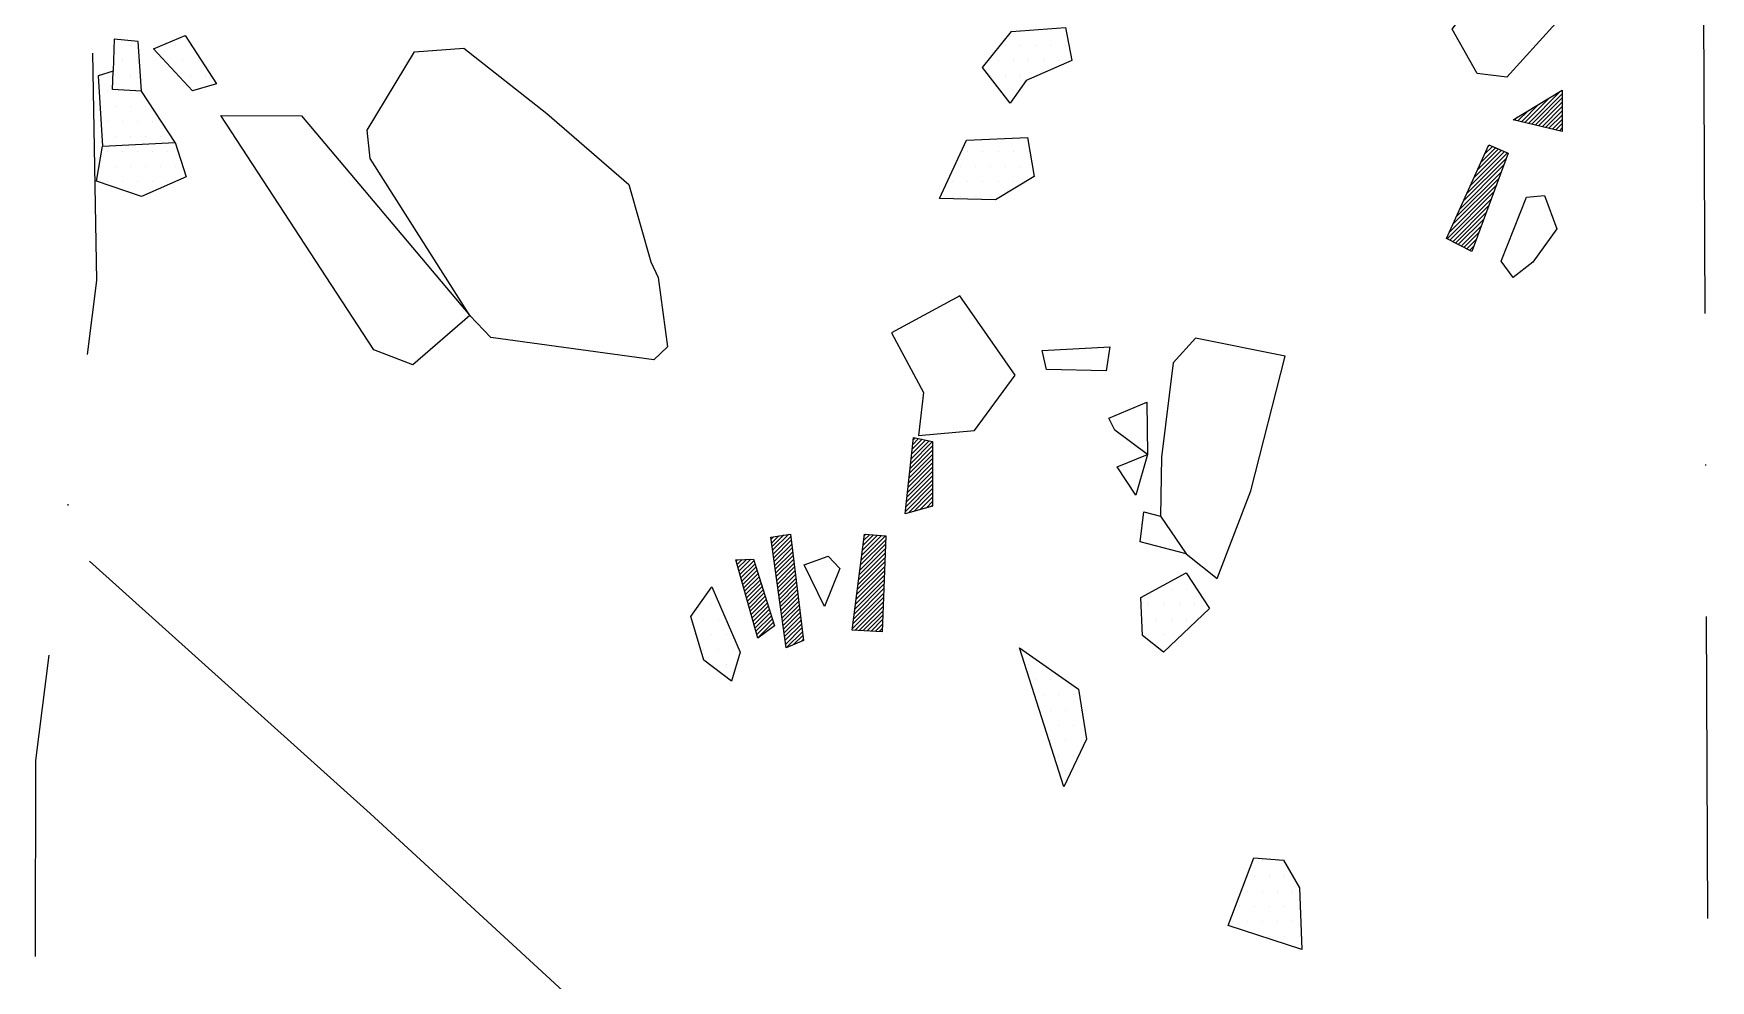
# Model space of a CAD drawing. Header units: metres. Extents: x -385 to -247, y -1886 to -1539.
# Drawn here: x -385.5 to -246.6, y -1767.4 to -1689 of the extents above; entities that cross this region are included whole.
import ezdxf

# ---------------------------------------------------------------- set-up
doc = ezdxf.new("R2010")
doc.units = ezdxf.units.M
doc.header["$LTSCALE"] = 25
doc.header["$MEASUREMENT"] = 0
doc.linetypes.add('STRICHPUNKTX2', pattern=[2, 1, -0.5, 0, -0.5])
doc.layers.get('0').update_dxf_attribs({"linetype": 'CONTINUOUS'})
for name, color, linetype in [('BEFUND', 1, 'CONTINUOUS'), ('GRABUNGSGRENZE', 3, 'STRICHPUNKTX2'), ('KNOCHEN', 2, 'CONTINUOUS'), ('KNOCHENSCHRAFF', 2, 'CONTINUOUS'), ('STEINE', 4, 'CONTINUOUS'), ('STEINESCHRAFF', 4, 'CONTINUOUS')]:
    doc.layers.add(name, color=color, linetype=linetype)

# ---------------------------------------------------------------- blocks, each defined once
blk = doc.blocks.new('*X3')
at = {"color": 0}
for p, q in [((-261.71, -1696.43), (-259.06, -1693.78)), ((-261.43, -1696.5), (-258.9, -1693.98)), ((-262.57, -1696.23), (-261.71, -1695.37)), ((-262.29, -1696.3), (-260.83, -1694.84)), ((-262, -1696.37), (-259.95, -1694.31)), ((-261.14, -1696.57), (-258.9, -1694.33)), ((-260.86, -1696.64), (-258.9, -1694.68)), ((-260.57, -1696.71), (-258.9, -1695.04)), ((-260.29, -1696.77), (-258.9, -1695.39)), ((-262.86, -1696.16), (-262.6, -1695.9)), ((-260, -1696.84), (-258.9, -1695.75)), ((-259.71, -1696.91), (-258.9, -1696.1)), ((-259.43, -1696.98), (-258.9, -1696.45)), ((-259.14, -1697.05), (-258.9, -1696.81)), ((-265.31, -1698.96), (-264.68, -1698.34)), ((-265.01, -1698.32), (-264.93, -1698.24)), ((-267.07, -1702.85), (-263.56, -1699.34)), ((-266.78, -1702.2), (-263.44, -1698.86)), ((-266.48, -1701.56), (-263.69, -1698.76)), ((-266.19, -1700.91), (-263.94, -1698.66)), ((-265.89, -1700.26), (-264.19, -1698.55)), ((-265.6, -1699.61), (-264.43, -1698.45)), ((-267.95, -1704.79), (-264.18, -1701.02)), ((-267.66, -1704.15), (-263.97, -1700.46)), ((-267.36, -1703.5), (-263.76, -1699.9)), ((-268.44, -1705.99), (-264.59, -1702.14)), ((-268.25, -1705.44), (-264.38, -1701.58)), ((-268.21, -1706.11), (-264.79, -1702.7)), ((-267.97, -1706.23), (-265, -1703.26)), ((-267.74, -1706.35), (-265.21, -1703.82)), ((-267.51, -1706.47), (-265.41, -1704.38)), ((-267.27, -1706.59), (-265.62, -1704.94)), ((-267.04, -1706.71), (-265.83, -1705.5)), ((-266.81, -1706.83), (-266.03, -1706.06)), ((-266.57, -1706.95), (-266.24, -1706.62)), ((-312.91, -1725), (-311.04, -1723.13)), ((-312.86, -1724.6), (-311.04, -1722.78)), ((-312.82, -1724.2), (-311.33, -1722.72)), ((-312.77, -1723.8), (-311.62, -1722.65)), ((-312.73, -1723.41), (-311.91, -1722.59)), ((-312.68, -1723.01), (-312.2, -1722.52)), ((-312.64, -1722.61), (-312.49, -1722.46)), ((-313.09, -1726.59), (-311.04, -1724.54)), ((-313.04, -1726.2), (-311.04, -1724.19)), ((-313, -1725.8), (-311.04, -1723.84)), ((-312.95, -1725.4), (-311.04, -1723.48)), ((-313.27, -1728.19), (-311.04, -1725.96)), ((-313.22, -1727.79), (-311.04, -1725.61)), ((-313.18, -1727.39), (-311.04, -1725.25)), ((-313.13, -1726.99), (-311.04, -1724.9)), ((-313.31, -1728.59), (-311.04, -1726.31)), ((-313.04, -1728.67), (-311.04, -1726.67)), ((-312.56, -1728.54), (-311.04, -1727.02)), ((-312.08, -1728.41), (-311.04, -1727.37)), ((-311.59, -1728.28), (-311.04, -1727.73)), ((-311.11, -1728.15), (-311.04, -1728.08)), ((-324.42, -1730.85), (-324.21, -1730.65)), ((-324.37, -1731.16), (-323.79, -1730.58)), ((-324.33, -1731.47), (-323.37, -1730.51)), ((-324.29, -1731.78), (-322.95, -1730.45)), ((-324.24, -1732.09), (-322.78, -1730.63)), ((-324.2, -1732.4), (-322.75, -1730.95)), ((-324.16, -1732.71), (-322.71, -1731.26)), ((-324.12, -1733.03), (-322.67, -1731.58)), ((-317.13, -1733.82), (-314.95, -1731.64)), ((-317.08, -1733.41), (-314.94, -1731.27)), ((-317.03, -1733.01), (-314.92, -1730.9)), ((-316.97, -1732.6), (-314.95, -1730.58)), ((-316.92, -1732.2), (-315.27, -1730.55)), ((-316.87, -1731.79), (-315.6, -1730.52)), ((-316.82, -1731.38), (-315.93, -1730.49)), ((-316.77, -1730.98), (-316.25, -1730.47)), ((-316.71, -1730.57), (-316.58, -1730.44)), ((-327.31, -1732.69), (-327.19, -1732.56)), ((-327.23, -1732.96), (-326.82, -1732.55)), ((-327.16, -1733.24), (-326.45, -1732.54)), ((-327.08, -1733.51), (-326.09, -1732.52)), ((-327, -1733.79), (-325.83, -1732.62)), ((-326.92, -1734.06), (-325.75, -1732.89)), ((-324.07, -1733.34), (-322.63, -1731.9)), ((-324.03, -1733.65), (-322.59, -1732.21)), ((-323.99, -1733.96), (-322.56, -1732.53)), ((-323.94, -1734.27), (-322.52, -1732.84)), ((-317.29, -1735.03), (-314.99, -1732.74)), ((-317.23, -1734.63), (-314.98, -1732.38)), ((-317.18, -1734.22), (-314.97, -1732.01)), ((-326.84, -1734.34), (-325.66, -1733.16)), ((-326.77, -1734.61), (-325.58, -1733.43)), ((-326.69, -1734.89), (-325.5, -1733.7)), ((-326.61, -1735.17), (-325.41, -1733.97)), ((-326.53, -1735.44), (-325.33, -1734.24)), ((-323.9, -1734.58), (-322.48, -1733.16)), ((-323.86, -1734.89), (-322.44, -1733.47)), ((-323.81, -1735.2), (-322.4, -1733.79)), ((-323.77, -1735.51), (-322.36, -1734.1)), ((-323.73, -1735.82), (-322.33, -1734.42)), ((-317.49, -1736.66), (-315.05, -1734.21)), ((-317.44, -1736.25), (-315.04, -1733.85)), ((-317.39, -1735.85), (-315.02, -1733.48)), ((-317.34, -1735.44), (-315.01, -1733.11)), ((-326.45, -1735.72), (-325.24, -1734.51)), ((-326.37, -1735.99), (-325.16, -1734.77)), ((-326.3, -1736.27), (-325.07, -1735.04)), ((-326.22, -1736.54), (-324.99, -1735.31)), ((-326.14, -1736.82), (-324.9, -1735.58)), ((-326.06, -1737.09), (-324.82, -1735.85)), ((-323.68, -1736.13), (-322.29, -1734.73)), ((-323.64, -1736.44), (-322.25, -1735.05)), ((-323.6, -1736.75), (-322.21, -1735.36)), ((-323.55, -1737.06), (-322.17, -1735.68)), ((-317.7, -1738.28), (-315.11, -1735.69)), ((-317.65, -1737.87), (-315.09, -1735.32)), ((-317.6, -1737.47), (-315.08, -1734.95)), ((-317.55, -1737.06), (-315.07, -1734.58)), ((-325.98, -1737.37), (-324.73, -1736.12)), ((-325.91, -1737.64), (-324.65, -1736.39)), ((-325.83, -1737.92), (-324.56, -1736.66)), ((-325.75, -1738.2), (-324.48, -1736.93)), ((-325.67, -1738.47), (-324.39, -1737.19)), ((-323.51, -1737.37), (-322.13, -1735.99)), ((-323.47, -1737.68), (-322.1, -1736.31)), ((-323.43, -1737.99), (-322.06, -1736.62)), ((-323.38, -1738.3), (-322.02, -1736.94)), ((-317.46, -1738.39), (-315.12, -1736.05)), ((-317.13, -1738.41), (-315.14, -1736.42)), ((-316.79, -1738.43), (-315.15, -1736.79)), ((-316.46, -1738.45), (-315.16, -1737.16)), ((-325.59, -1738.75), (-324.31, -1737.46)), ((-325.52, -1739.02), (-324.23, -1737.73)), ((-324.23, -1738.09), (-324.14, -1738)), ((-323.34, -1738.61), (-321.98, -1737.26)), ((-323.3, -1738.92), (-321.94, -1737.57)), ((-323.25, -1739.23), (-321.9, -1737.89)), ((-323.21, -1739.54), (-321.87, -1738.2)), ((-323.17, -1739.86), (-321.83, -1738.52)), ((-316.13, -1738.47), (-315.18, -1737.52)), ((-315.8, -1738.49), (-315.19, -1737.89)), ((-315.46, -1738.51), (-315.21, -1738.26)), ((-322.55, -1739.59), (-321.79, -1738.83)), ((-321.93, -1739.32), (-321.75, -1739.15))]:
    blk.add_line(p, q, dxfattribs=at)
blk = doc.blocks.new('*X6')
at = {"color": 0}
for p, q in [((-378.75, -1690), (-378.75, -1690)), ((-377.5, -1690), (-377.5, -1690)), ((-373.75, -1690), (-373.75, -1690)), ((-372.5, -1690), (-372.5, -1690)), ((-305, -1690), (-305, -1690)), ((-303.75, -1690), (-303.75, -1690)), ((-302.5, -1690), (-302.5, -1690)), ((-301.25, -1690), (-301.25, -1690)), ((-300, -1690), (-300, -1690)), ((-378.125, -1691.25), (-378.125, -1691.25)), ((-376.875, -1691.25), (-376.875, -1691.25)), ((-374.375, -1691.25), (-374.375, -1691.25)), ((-373.125, -1691.25), (-373.125, -1691.25)), ((-371.875, -1691.25), (-371.875, -1691.25)), ((-305.625, -1691.25), (-305.625, -1691.25)), ((-304.375, -1691.25), (-304.375, -1691.25)), ((-303.125, -1691.25), (-303.125, -1691.25)), ((-301.875, -1691.25), (-301.875, -1691.25)), ((-300.625, -1691.25), (-300.625, -1691.25)), ((-380, -1692.5), (-380, -1692.5)), ((-378.75, -1692.5), (-378.75, -1692.5)), ((-377.5, -1692.5), (-377.5, -1692.5)), ((-372.5, -1692.5), (-372.5, -1692.5)), ((-371.25, -1692.5), (-371.25, -1692.5)), ((-306.25, -1692.5), (-306.25, -1692.5)), ((-305, -1692.5), (-305, -1692.5)), ((-303.75, -1692.5), (-303.75, -1692.5)), ((-302.5, -1692.5), (-302.5, -1692.5)), ((-379.375, -1693.75), (-379.375, -1693.75)), ((-378.125, -1693.75), (-378.125, -1693.75)), ((-376.875, -1693.75), (-376.875, -1693.75)), ((-304.375, -1693.75), (-304.375, -1693.75)), ((-378.75, -1695), (-378.75, -1695)), ((-377.5, -1695), (-377.5, -1695)), ((-376.25, -1695), (-376.25, -1695)), ((-379.375, -1696.25), (-379.375, -1696.25)), ((-378.125, -1696.25), (-378.125, -1696.25)), ((-376.875, -1696.25), (-376.875, -1696.25)), ((-375.625, -1696.25), (-375.625, -1696.25)), ((-378.75, -1697.5), (-378.75, -1697.5)), ((-377.5, -1697.5), (-377.5, -1697.5)), ((-376.25, -1697.5), (-376.25, -1697.5)), ((-375, -1697.5), (-375, -1697.5)), ((-379.375, -1698.75), (-379.375, -1698.75)), ((-378.125, -1698.75), (-378.125, -1698.75)), ((-376.875, -1698.75), (-376.875, -1698.75)), ((-375.625, -1698.75), (-375.625, -1698.75)), ((-374.375, -1698.75), (-374.375, -1698.75)), ((-308.125, -1698.75), (-308.125, -1698.75)), ((-306.875, -1698.75), (-306.875, -1698.75)), ((-305.625, -1698.75), (-305.625, -1698.75)), ((-304.375, -1698.75), (-304.375, -1698.75)), ((-303.125, -1698.75), (-303.125, -1698.75)), ((-380, -1700), (-380, -1700)), ((-378.75, -1700), (-378.75, -1700)), ((-377.5, -1700), (-377.5, -1700)), ((-376.25, -1700), (-376.25, -1700)), ((-375, -1700), (-375, -1700)), ((-373.75, -1700), (-373.75, -1700)), ((-308.75, -1700), (-308.75, -1700)), ((-307.5, -1700), (-307.5, -1700)), ((-306.25, -1700), (-306.25, -1700)), ((-305, -1700), (-305, -1700)), ((-303.75, -1700), (-303.75, -1700)), ((-379.375, -1701.25), (-379.375, -1701.25)), ((-378.125, -1701.25), (-378.125, -1701.25)), ((-376.875, -1701.25), (-376.875, -1701.25)), ((-375.625, -1701.25), (-375.625, -1701.25)), ((-374.375, -1701.25), (-374.375, -1701.25)), ((-310, -1702.5), (-310, -1702.5)), ((-309.375, -1701.25), (-309.375, -1701.25)), ((-308.75, -1702.5), (-308.75, -1702.5)), ((-308.125, -1701.25), (-308.125, -1701.25)), ((-307.5, -1702.5), (-307.5, -1702.5)), ((-306.875, -1701.25), (-306.875, -1701.25)), ((-306.25, -1702.5), (-306.25, -1702.5)), ((-305.625, -1701.25), (-305.625, -1701.25)), ((-304.375, -1701.25), (-304.375, -1701.25)), ((-292.5, -1735), (-292.5, -1735)), ((-291.25, -1735), (-291.25, -1735)), ((-290, -1735), (-290, -1735)), ((-329.375, -1736.25), (-329.375, -1736.25)), ((-293.125, -1736.25), (-293.125, -1736.25)), ((-291.875, -1736.25), (-291.875, -1736.25)), ((-290.625, -1736.25), (-290.625, -1736.25)), ((-289.375, -1736.25), (-289.375, -1736.25)), ((-330, -1737.5), (-330, -1737.5)), ((-328.75, -1737.5), (-328.75, -1737.5)), ((-292.5, -1737.5), (-292.5, -1737.5)), ((-291.25, -1737.5), (-291.25, -1737.5)), ((-290, -1737.5), (-290, -1737.5)), ((-330, -1740), (-330, -1740)), ((-329.375, -1738.75), (-329.375, -1738.75)), ((-328.75, -1740), (-328.75, -1740)), ((-328.125, -1738.75), (-328.125, -1738.75)), ((-327.5, -1740), (-327.5, -1740)), ((-303.75, -1740), (-303.75, -1740)), ((-293.125, -1738.75), (-293.125, -1738.75)), ((-291.875, -1738.75), (-291.875, -1738.75)), ((-290.625, -1738.75), (-290.625, -1738.75)), ((-329.375, -1741.25), (-329.375, -1741.25)), ((-328.125, -1741.25), (-328.125, -1741.25)), ((-303.125, -1741.25), (-303.125, -1741.25)), ((-301.875, -1741.25), (-301.875, -1741.25)), ((-302.5, -1742.5), (-302.5, -1742.5)), ((-301.25, -1742.5), (-301.25, -1742.5)), ((-301.875, -1743.75), (-301.875, -1743.75)), ((-300.625, -1743.75), (-300.625, -1743.75)), ((-299.375, -1743.75), (-299.375, -1743.75)), ((-301.25, -1745), (-301.25, -1745)), ((-300, -1745), (-300, -1745)), ((-298.75, -1745), (-298.75, -1745)), ((-300.625, -1746.25), (-300.625, -1746.25)), ((-299.375, -1746.25), (-299.375, -1746.25)), ((-301.25, -1747.5), (-301.25, -1747.5)), ((-300, -1747.5), (-300, -1747.5)), ((-298.75, -1747.5), (-298.75, -1747.5)), ((-300.625, -1748.75), (-300.625, -1748.75)), ((-299.375, -1748.75), (-299.375, -1748.75)), ((-300, -1750), (-300, -1750)), ((-283.75, -1757.5), (-283.75, -1757.5)), ((-282.5, -1757.5), (-282.5, -1757.5)), ((-284.375, -1758.75), (-284.375, -1758.75)), ((-283.125, -1758.75), (-283.125, -1758.75)), ((-281.875, -1758.75), (-281.875, -1758.75)), ((-285, -1760), (-285, -1760)), ((-283.75, -1760), (-283.75, -1760)), ((-282.5, -1760), (-282.5, -1760)), ((-281.25, -1760), (-281.25, -1760)), ((-285.625, -1761.25), (-285.625, -1761.25)), ((-284.375, -1761.25), (-284.375, -1761.25)), ((-283.125, -1761.25), (-283.125, -1761.25)), ((-281.875, -1761.25), (-281.875, -1761.25)), ((-280.625, -1761.25), (-280.625, -1761.25)), ((-286.25, -1762.5), (-286.25, -1762.5)), ((-285, -1762.5), (-285, -1762.5)), ((-283.75, -1762.5), (-283.75, -1762.5)), ((-282.5, -1762.5), (-282.5, -1762.5)), ((-281.25, -1762.5), (-281.25, -1762.5)), ((-283.125, -1763.75), (-283.125, -1763.75)), ((-281.875, -1763.75), (-281.875, -1763.75)), ((-280.625, -1763.75), (-280.625, -1763.75))]:
    blk.add_line(p, q, dxfattribs=at)

msp = doc.modelspace()

# ---------------------------------------------------------------- linework, layer by layer
at = {"layer": 'BEFUND'}
msp.add_lwpolyline([(-246.99, -1809.27), (-271.55, -1796.47), (-290.86, -1789.08), (-318.12, -1779.86), (-337.13, -1772.42), (-357.62, -1753.56), (-380.85, -1732.67)], dxfattribs=at)
at = {"layer": 'GRABUNGSGRENZE', "flags": 128}
msp.add_lwpolyline([(-383.19, -1540.34), (-380.29, -1709.43), (-385.34, -1749.18), (-385.5, -1885.6), (-246.63, -1809.32), (-247.84, -1541.27)], dxfattribs=at)
at = {"layer": 'KNOCHEN'}
for points in [[(-262.98, -1696.13), (-258.9, -1693.69), (-258.9, -1697.1), (-262.98, -1696.13)], [(-268.49, -1705.97), (-264.97, -1698.22), (-263.39, -1698.89), (-266.4, -1707.04), (-268.49, -1705.97)], [(-313.33, -1728.75), (-312.62, -1722.43), (-311.04, -1722.78), (-311.04, -1728.13), (-313.33, -1728.75)], [(-323.17, -1739.85), (-324.44, -1730.68), (-322.81, -1730.43), (-321.74, -1739.24), (-323.17, -1739.85)], [(-317.71, -1738.38), (-316.69, -1730.43), (-314.91, -1730.58), (-315.22, -1738.53), (-317.71, -1738.38)], [(-325.51, -1739.04), (-327.35, -1732.57), (-325.87, -1732.52), (-324.14, -1738.02), (-325.51, -1739.04)]]:
    msp.add_lwpolyline(points, dxfattribs=at)
at = {"layer": 'STEINE'}
for points in [[(-268.03, -1688.64), (-263.34, -1682.48), (-260.94, -1683.14), (-258.09, -1686.66), (-263.49, -1692.62), (-265.94, -1692.31), (-268.03, -1688.64)], [(-304.62, -1694.76), (-306.91, -1691.8), (-304.51, -1688.84), (-300.03, -1688.49), (-299.52, -1691.24), (-303.29, -1692.87), (-304.62, -1694.76)], [(-376.57, -1693.78), (-376.83, -1689.66), (-378.81, -1689.45), (-378.91, -1692.1)], [(-372.34, -1693.73), (-375.55, -1690.27), (-372.95, -1689.15), (-370.35, -1693.17), (-372.34, -1693.73)], [(-334.12, -1716), (-347.63, -1714.17), (-349.36, -1712.33), (-357.61, -1699.34), (-357.87, -1697), (-353.94, -1690.52), (-349.87, -1690.22), (-342.99, -1695.62), (-336.21, -1701.48), (-334.38, -1707.9), (-333.77, -1709.18), (-333, -1714.93), (-334.12, -1716)], [(-373.77, -1698.01), (-376.57, -1693.78), (-378.97, -1693.63), (-378.91, -1692.1), (-380.14, -1692.51), (-379.78, -1698.32)], [(-370, -1695.77), (-363.32, -1695.82), (-349.36, -1712.33), (-354.1, -1716.41), (-357.31, -1715.19), (-370, -1695.77)], [(-379.78, -1698.32), (-373.77, -1698.01), (-372.85, -1700.87), (-376.57, -1702.5), (-380.29, -1701.22), (-379.78, -1698.32)], [(-310.48, -1702.65), (-308.23, -1697.81), (-303.19, -1697.61), (-302.63, -1700.82), (-305.84, -1702.76), (-310.48, -1702.65)], [(-263.95, -1707.85), (-261.86, -1702.55), (-260.38, -1702.4), (-259.36, -1705.15), (-261.35, -1707.91), (-262.98, -1709.18), (-263.95, -1707.85)], [(-304.21, -1717.28), (-308.8, -1710.71), (-314.45, -1713.76), (-311.8, -1718.71), (-312.21, -1722.27), (-307.57, -1721.87), (-304.21, -1717.28)], [(-301.61, -1716.82), (-301.97, -1715.24), (-296.36, -1714.94), (-296.67, -1716.92), (-301.61, -1716.82)], [(-290.04, -1732.06), (-287.49, -1734.1), (-284.69, -1726.86), (-281.84, -1715.7), (-289.28, -1714.22), (-291.11, -1716.26), (-292.08, -1724.06), (-292.18, -1728.95), (-290.04, -1732.06)], [(-293.25, -1723.85), (-295.95, -1721.82), (-296.46, -1720.85), (-293.3, -1719.52), (-293.25, -1723.85)], [(-294.22, -1727.22), (-295.75, -1724.87), (-293.25, -1723.85), (-294.22, -1727.22)], [(-290.04, -1732.06), (-293.86, -1731.09), (-293.56, -1728.59), (-292.18, -1728.95)], [(-320.01, -1736.44), (-321.69, -1732.97), (-319.7, -1732.26), (-318.73, -1733.28), (-320.01, -1736.44)], [(-291.93, -1740.21), (-293.66, -1738.84), (-293.81, -1735.68), (-290.04, -1733.64), (-288.11, -1736.59), (-291.93, -1740.21)], [(-327.7, -1742.61), (-330, -1740.87), (-331.07, -1737.26), (-329.33, -1734.81), (-326.99, -1740.21), (-327.7, -1742.61)], [(-300.18, -1751.37), (-303.85, -1739.86), (-298.96, -1743.27), (-298.3, -1747.4), (-300.18, -1751.37)], [(-286.58, -1762.84), (-284.44, -1757.23), (-281.99, -1757.44), (-280.67, -1759.73), (-280.46, -1764.83), (-286.58, -1762.84)]]:
    msp.add_lwpolyline(points, dxfattribs=at)

# ---------------------------------------------------------------- block references
at = {"layer": 'KNOCHENSCHRAFF'}
msp.add_blockref('*X3', (0, 0), dxfattribs=at)
at = {"layer": 'STEINESCHRAFF'}
msp.add_blockref('*X6', (0, 0), dxfattribs=at)

doc.saveas('drawing.dxf')
